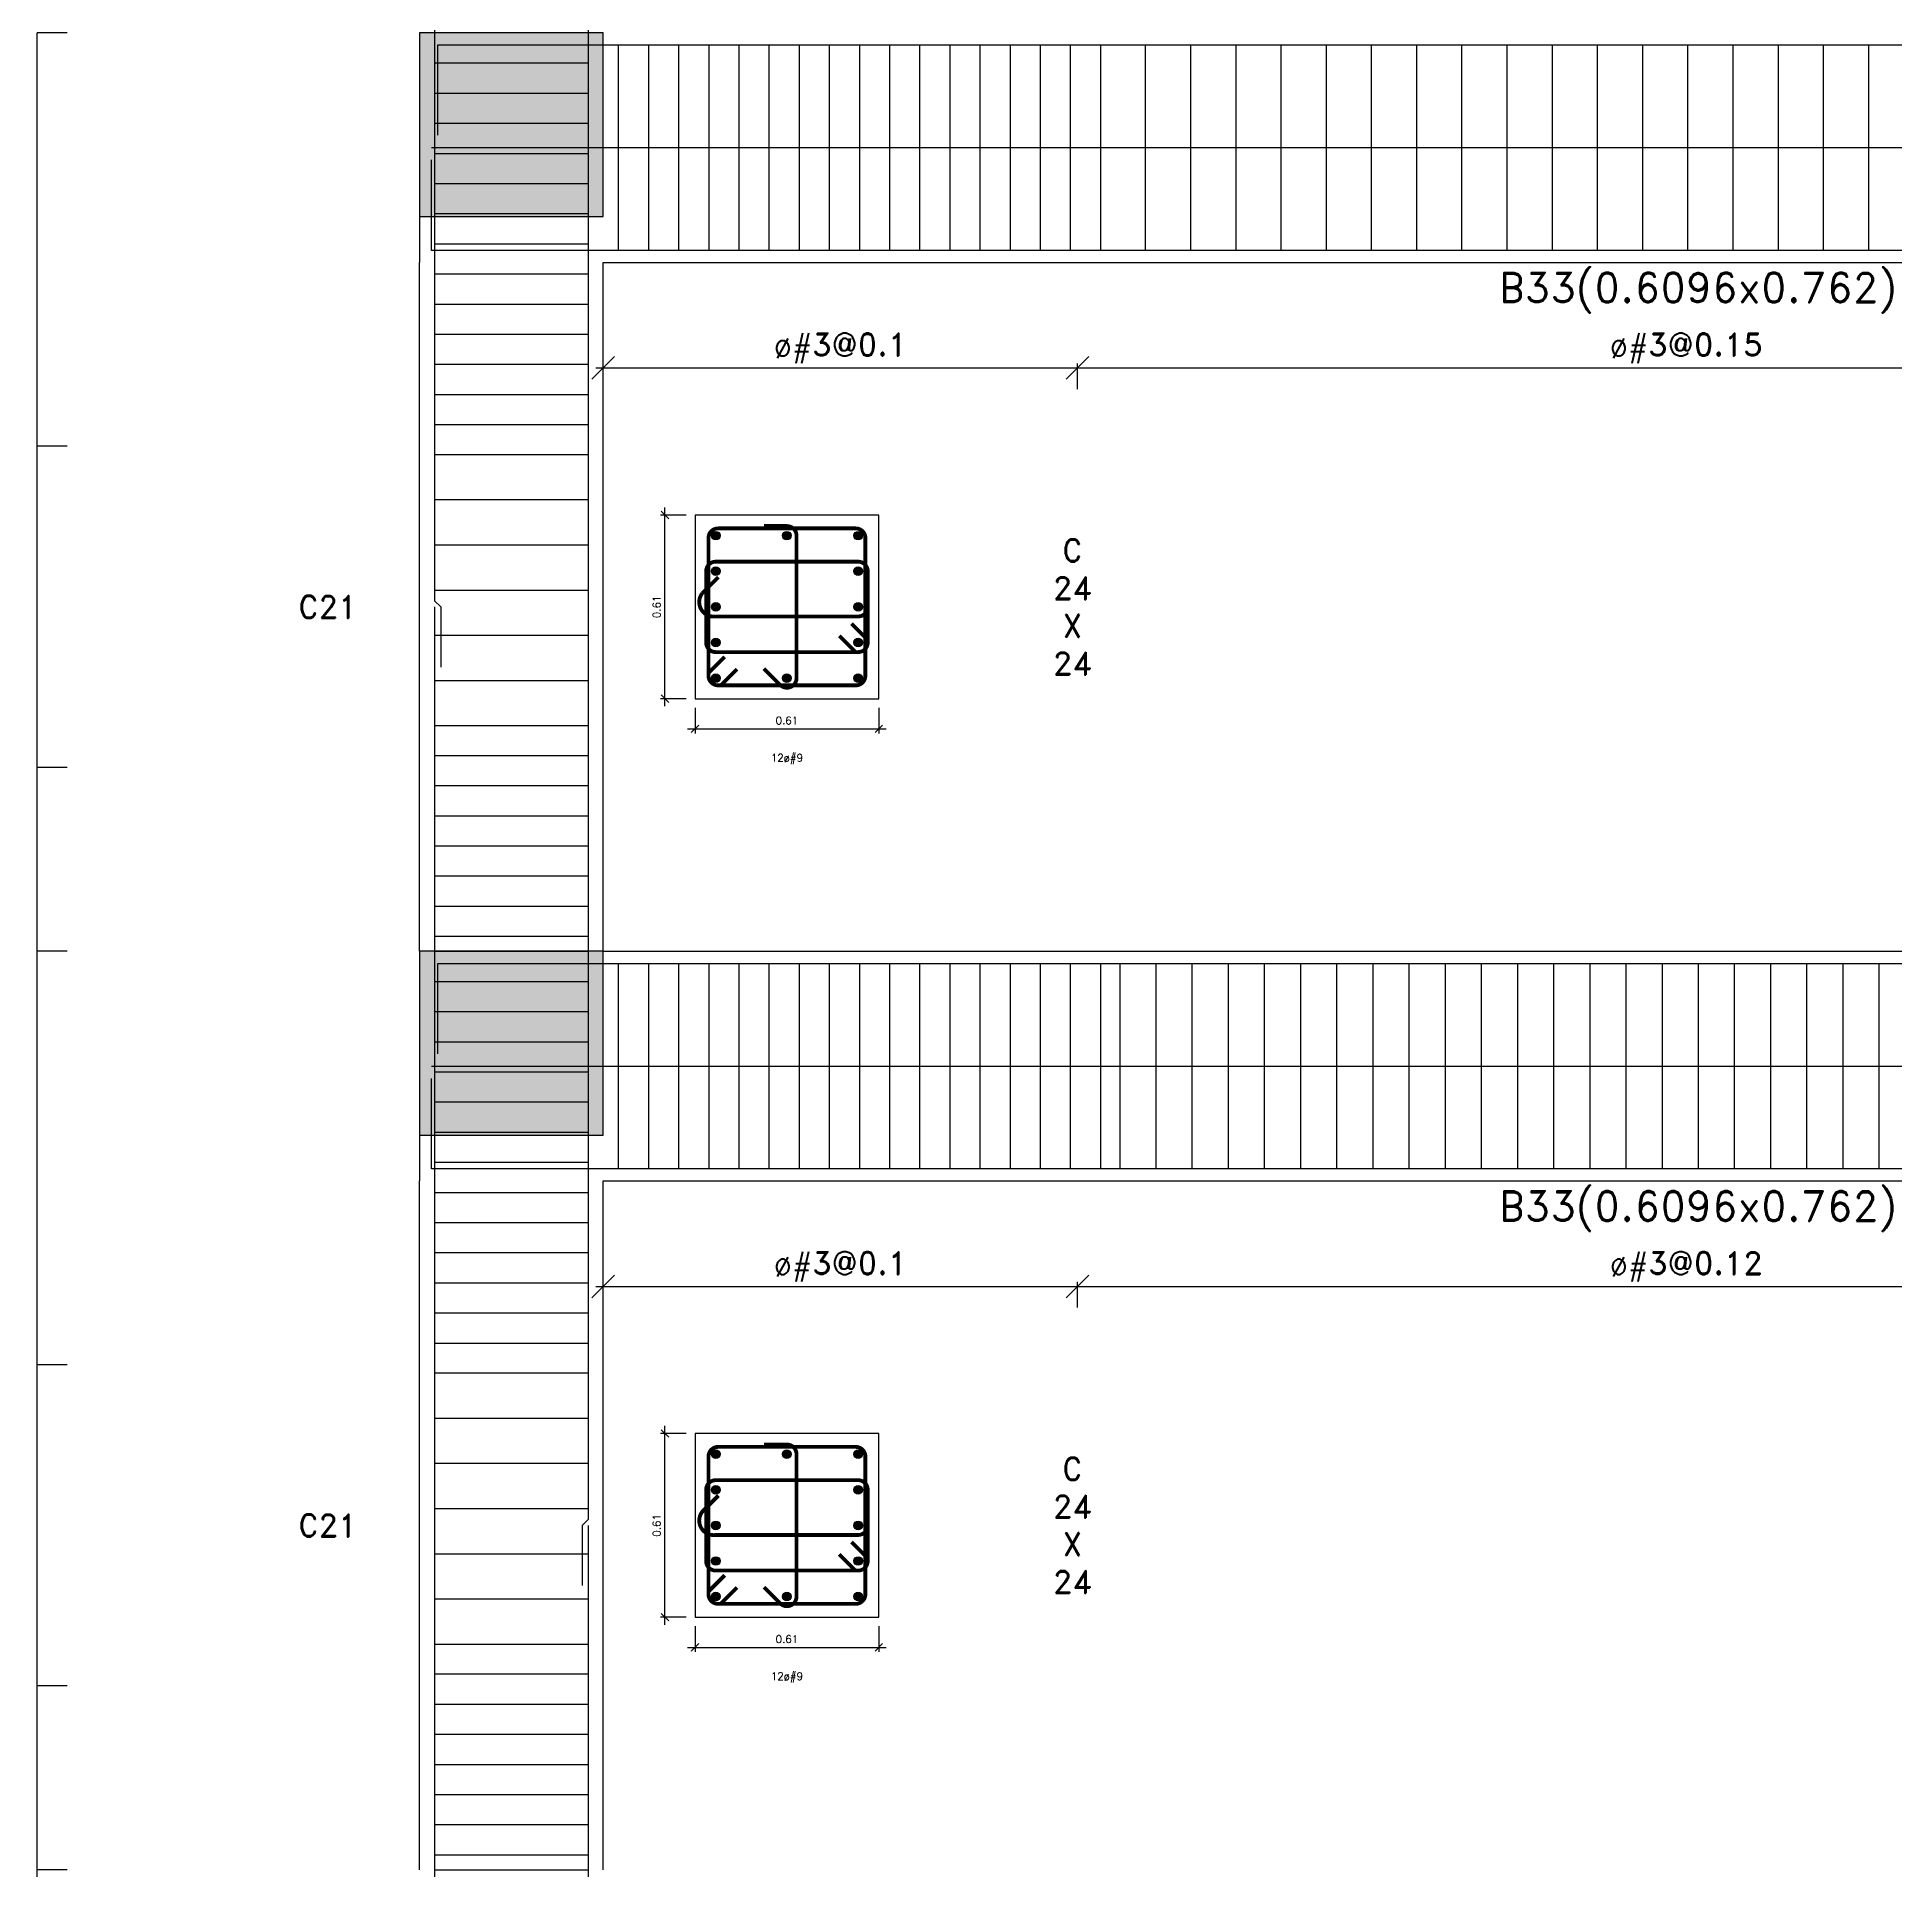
# Model space of a CAD drawing. Header units: inches. Extents: x 2674 to 28325, y -8016 to 21827.
# Drawn here: x 9933.6 to 10241.9, y -1826.6 to -1522.5 of the extents above; entities that cross this region are included whole.
import ezdxf

# ---------------------------------------------------------------- set-up
doc = ezdxf.new("R2010")
doc.units = ezdxf.units.IN
doc.header["$MEASUREMENT"] = 0
for name, color, linetype in [('Beam', 3, 'Continuous'), ('Beam elevation contour', 7, 'Continuous'), ('Beam rebar bot', 2, 'Continuous'), ('Beam rebar top', 2, 'Continuous'), ('Beam tie corner', 6, 'Continuous'), ('Beam tie mid', 4, 'Continuous'), ('Column elevation contorno', 7, 'Continuous'), ('Columns', 5, 'Continuous'), ('Dimensions', 7, 'Continuous'), ('Porticos', 7, 'Continuous'), ('Rebar long', 5, 'Continuous'), ('Rebar tie', 4, 'Continuous'), ('Texts', 7, 'Continuous')]:
    doc.layers.add(name, color=color, linetype=linetype)
doc.layers.add('Beam torsion rebar', color=7, linetype='Continuous', true_color=0xaf0000)
doc.styles.add('Letra', font='romand.shx')
doc.dimstyles.new('Dimension', dxfattribs={"dimscale": 0.083333, "dimtxt": 0.025, "dimasz": 0.025, "dimexe": 0.015, "dimexo": 0.03, "dimgap": 0.015, "dimtad": 1, "dimdec": 1, "dimzin": 0, "dimdsep": 46, "dimlunit": 4, "dimtxsty": 'Letra', "dimblk": 'OBLIQUE', "dimcen": 0.015, "dimdle": 0.025, "dimclrd": 256, "dimclre": 1, "dimclrt": 4, "dimadec": 0, "dimazin": 0, "dimtfac": 1, "dimtdec": 1, "dimtofl": 0, "dimtmove": 0, "dimatfit": 3, "dimfxl": 1, "dimtolj": 1, "dimtzin": 0, "dimarcsym": 0})

# ---------------------------------------------------------------- blocks, each defined once
blk = doc.blocks.new('_Oblique')
at = {"color": 0, "linetype": 'ByBlock', "lineweight": -2}
blk.add_line((-0.5, -0.5), (0.5, 0.5), dxfattribs=at)
blk = doc.blocks.new('*D28')
at = {"linetype": 'ByBlock', "lineweight": -2, "transparency": 16777216}
blk.add_line((-0.4048, -0.3298), (-0.4048, 0.3298), dxfattribs=at)
at = {"color": 1, "linetype": 'ByBlock', "lineweight": -2, "transparency": 16777216}
for p, q in [((-0.3348, 0.3048), (-0.4198, 0.3048)), ((-0.3348, -0.3048), (-0.4198, -0.3048))]:
    blk.add_line(p, q, dxfattribs=at)
at = {"layer": 'Defpoints', "transparency": 16777216}
for p in [(-0.4048, 0.3048), (-0.3048, 0.3048), (-0.3048, -0.3048)]:
    blk.add_point(p, dxfattribs=at)
at = {"lineweight": -2, "transparency": 16777216, "xscale": 0.025, "yscale": 0.025, "zscale": 0.025}
for p, rotation in [((-0.4048, 0.3048), 90), ((-0.4048, -0.3048), 270)]:
    blk.add_blockref('_Oblique', p, dxfattribs=dict(at, rotation=rotation))
at = {"color": 4, "transparency": 16777216, "insert": (-0.4198, 0), "char_height": 0.025, "attachment_point": 8, "rotation": 90, "style": 'Letra'}
blk.add_mtext('0.61', dxfattribs=at)
blk = doc.blocks.new('*D29')
at = {"color": 1, "linetype": 'ByBlock', "lineweight": -2, "transparency": 16777216}
for p, q in [((-0.3048, -0.3348), (-0.3048, -0.4198)), ((0.3048, -0.3348), (0.3048, -0.4198))]:
    blk.add_line(p, q, dxfattribs=at)
at = {"linetype": 'ByBlock', "lineweight": -2, "transparency": 16777216}
blk.add_line((-0.3298, -0.4048), (0.3298, -0.4048), dxfattribs=at)
at = {"layer": 'Defpoints', "transparency": 16777216}
for p in [(-0.3048, -0.3048), (0.3048, -0.3048), (0.3048, -0.4048)]:
    blk.add_point(p, dxfattribs=at)
at = {"lineweight": -2, "transparency": 16777216, "xscale": 0.025, "yscale": 0.025, "zscale": 0.025, "rotation": 180}
blk.add_blockref('_Oblique', (-0.3048, -0.4048), dxfattribs=at)
at = {"lineweight": -2, "transparency": 16777216, "xscale": 0.025, "yscale": 0.025, "zscale": 0.025}
blk.add_blockref('_Oblique', (0.3048, -0.4048), dxfattribs=at)
at = {"color": 4, "transparency": 16777216, "insert": (0, -0.3898), "char_height": 0.025, "attachment_point": 8, "style": 'Letra'}
blk.add_mtext('0.61', dxfattribs=at)
blk = doc.blocks.new('#9')
blk.add_hatch(color=256).paths.add_polyline_path([(0.0143, 0, 1), (-0.0143, 0, 1)])
at = {"color": 0}
blk.add_circle((0, 0), 0.0143, dxfattribs=at)
blk = doc.blocks.new('*D520')
at = {"layer": 'Defpoints', "color": 0, "transparency": 16777216}
for p in [(9933.61, -1643.71), (9938.61, -1643.71), (9938.61, -1674.21)]:
    blk.add_point(p, dxfattribs=at)
at = {"layer": 'Dimensions', "color": 1, "linetype": 'ByBlock', "lineweight": -2, "transparency": 16777216}
for p, q in [((9938.61, -1643.71), (9933.61, -1643.71)), ((9938.61, -1674.21), (9933.61, -1674.21))]:
    blk.add_line(p, q, dxfattribs=at)
at = {"layer": 'Dimensions', "linetype": 'ByBlock', "lineweight": -2, "transparency": 16777216}
blk.add_line((9933.61, -1674.22), (9933.61, -1643.71), dxfattribs=at)
at = {"layer": 'Dimensions', "lineweight": -2, "transparency": 16777216, "xscale": 0.006249999999999999, "yscale": 0.006249999999999999, "zscale": 0.006249999999999999}
for p, rotation in [((9933.61, -1643.71), 90), ((9933.61, -1674.21), 270)]:
    blk.add_blockref('_Oblique', p, dxfattribs=dict(at, rotation=rotation))
at = {"layer": 'Dimensions', "color": 4, "transparency": 16777216, "insert": (9933.61, -1658.96), "char_height": 0.00625, "attachment_point": 5, "rotation": 90, "style": 'Letra'}
blk.add_mtext('\\A1;ø#3@0.1', dxfattribs=at)
blk = doc.blocks.new('*D521')
at = {"layer": 'Defpoints', "color": 0, "transparency": 16777216}
for p in [(9933.61, -1521.81), (9938.61, -1521.81), (9938.61, -1590.41)]:
    blk.add_point(p, dxfattribs=at)
at = {"layer": 'Dimensions', "color": 1, "linetype": 'ByBlock', "lineweight": -2, "transparency": 16777216}
for p, q in [((9938.61, -1521.81), (9933.61, -1521.81)), ((9938.61, -1590.41), (9933.61, -1590.41))]:
    blk.add_line(p, q, dxfattribs=at)
at = {"layer": 'Dimensions', "linetype": 'ByBlock', "lineweight": -2, "transparency": 16777216}
blk.add_line((9933.61, -1590.42), (9933.61, -1521.81), dxfattribs=at)
at = {"layer": 'Dimensions', "lineweight": -2, "transparency": 16777216, "xscale": 0.006249999999999999, "yscale": 0.006249999999999999, "zscale": 0.006249999999999999}
for p, rotation in [((9933.61, -1521.81), 90), ((9933.61, -1590.41), 270)]:
    blk.add_blockref('_Oblique', p, dxfattribs=dict(at, rotation=rotation))
at = {"layer": 'Dimensions', "color": 4, "transparency": 16777216, "insert": (9933.61, -1556.11), "char_height": 0.00625, "attachment_point": 5, "rotation": 90, "style": 'Letra'}
blk.add_mtext('\\A1;ø#3@0.1', dxfattribs=at)
blk = doc.blocks.new('*D522')
at = {"layer": 'Defpoints', "color": 0, "transparency": 16777216}
for p in [(9933.61, -1590.41), (9938.61, -1590.41), (9938.61, -1643.71)]:
    blk.add_point(p, dxfattribs=at)
at = {"layer": 'Dimensions', "color": 1, "linetype": 'ByBlock', "lineweight": -2, "transparency": 16777216}
for p, q in [((9938.61, -1590.41), (9933.61, -1590.41)), ((9938.61, -1643.71), (9933.61, -1643.71))]:
    blk.add_line(p, q, dxfattribs=at)
at = {"layer": 'Dimensions', "linetype": 'ByBlock', "lineweight": -2, "transparency": 16777216}
blk.add_line((9933.61, -1643.72), (9933.61, -1590.41), dxfattribs=at)
at = {"layer": 'Dimensions', "lineweight": -2, "transparency": 16777216, "xscale": 0.006249999999999999, "yscale": 0.006249999999999999, "zscale": 0.006249999999999999}
for p, rotation in [((9933.61, -1590.41), 90), ((9933.61, -1643.71), 270)]:
    blk.add_blockref('_Oblique', p, dxfattribs=dict(at, rotation=rotation))
at = {"layer": 'Dimensions', "color": 4, "transparency": 16777216, "insert": (9933.61, -1617.06), "char_height": 0.00625, "attachment_point": 5, "rotation": 90, "style": 'Letra'}
blk.add_mtext('\\A1;ø#3@0.15', dxfattribs=at)
blk = doc.blocks.new('*D559')
at = {"layer": 'Defpoints', "color": 0, "transparency": 16777216}
for p in [(9933.61, -1796.11), (9938.61, -1796.11), (9938.61, -1826.61)]:
    blk.add_point(p, dxfattribs=at)
at = {"layer": 'Dimensions', "color": 1, "linetype": 'ByBlock', "lineweight": -2, "transparency": 16777216}
for p, q in [((9938.61, -1796.11), (9933.61, -1796.11)), ((9938.61, -1826.61), (9933.61, -1826.61))]:
    blk.add_line(p, q, dxfattribs=at)
at = {"layer": 'Dimensions', "linetype": 'ByBlock', "lineweight": -2, "transparency": 16777216}
blk.add_line((9933.61, -1826.62), (9933.61, -1796.11), dxfattribs=at)
at = {"layer": 'Dimensions', "lineweight": -2, "transparency": 16777216, "xscale": 0.006249999999999999, "yscale": 0.006249999999999999, "zscale": 0.006249999999999999}
for p, rotation in [((9933.61, -1796.11), 90), ((9933.61, -1826.61), 270)]:
    blk.add_blockref('_Oblique', p, dxfattribs=dict(at, rotation=rotation))
at = {"layer": 'Dimensions', "color": 4, "transparency": 16777216, "insert": (9933.61, -1811.36), "char_height": 0.00625, "attachment_point": 5, "rotation": 90, "style": 'Letra'}
blk.add_mtext('\\A1;ø#3@0.1', dxfattribs=at)
blk = doc.blocks.new('*D560')
at = {"layer": 'Defpoints', "color": 0, "transparency": 16777216}
for p in [(9933.61, -1674.21), (9938.61, -1674.21), (9938.61, -1742.81)]:
    blk.add_point(p, dxfattribs=at)
at = {"layer": 'Dimensions', "color": 1, "linetype": 'ByBlock', "lineweight": -2, "transparency": 16777216}
for p, q in [((9938.61, -1674.21), (9933.61, -1674.21)), ((9938.61, -1742.81), (9933.61, -1742.81))]:
    blk.add_line(p, q, dxfattribs=at)
at = {"layer": 'Dimensions', "linetype": 'ByBlock', "lineweight": -2, "transparency": 16777216}
blk.add_line((9933.61, -1742.82), (9933.61, -1674.21), dxfattribs=at)
at = {"layer": 'Dimensions', "lineweight": -2, "transparency": 16777216, "xscale": 0.006249999999999999, "yscale": 0.006249999999999999, "zscale": 0.006249999999999999}
for p, rotation in [((9933.61, -1674.21), 90), ((9933.61, -1742.81), 270)]:
    blk.add_blockref('_Oblique', p, dxfattribs=dict(at, rotation=rotation))
at = {"layer": 'Dimensions', "color": 4, "transparency": 16777216, "insert": (9933.61, -1708.51), "char_height": 0.00625, "attachment_point": 5, "rotation": 90, "style": 'Letra'}
blk.add_mtext('\\A1;ø#3@0.1', dxfattribs=at)
blk = doc.blocks.new('*D561')
at = {"layer": 'Defpoints', "color": 0, "transparency": 16777216}
for p in [(9933.61, -1742.81), (9938.61, -1742.81), (9938.61, -1796.11)]:
    blk.add_point(p, dxfattribs=at)
at = {"layer": 'Dimensions', "color": 1, "linetype": 'ByBlock', "lineweight": -2, "transparency": 16777216}
for p, q in [((9938.61, -1742.81), (9933.61, -1742.81)), ((9938.61, -1796.11), (9933.61, -1796.11))]:
    blk.add_line(p, q, dxfattribs=at)
at = {"layer": 'Dimensions', "linetype": 'ByBlock', "lineweight": -2, "transparency": 16777216}
blk.add_line((9933.61, -1796.12), (9933.61, -1742.81), dxfattribs=at)
at = {"layer": 'Dimensions', "lineweight": -2, "transparency": 16777216, "xscale": 0.006249999999999999, "yscale": 0.006249999999999999, "zscale": 0.006249999999999999}
for p, rotation in [((9933.61, -1742.81), 90), ((9933.61, -1796.11), 270)]:
    blk.add_blockref('_Oblique', p, dxfattribs=dict(at, rotation=rotation))
at = {"layer": 'Dimensions', "color": 4, "transparency": 16777216, "insert": (9933.61, -1769.46), "char_height": 0.00625, "attachment_point": 5, "rotation": 90, "style": 'Letra'}
blk.add_mtext('\\A1;ø#3@0.15', dxfattribs=at)
blk = doc.blocks.new('*D563')
at = {"layer": 'Defpoints', "color": 0, "transparency": 16777216}
for p in [(9933.61, -1826.61), (9938.61, -1826.61), (9938.61, -1895.21)]:
    blk.add_point(p, dxfattribs=at)
at = {"layer": 'Dimensions', "color": 1, "linetype": 'ByBlock', "lineweight": -2, "transparency": 16777216}
for p, q in [((9938.61, -1826.61), (9933.61, -1826.61)), ((9938.61, -1895.21), (9933.61, -1895.21))]:
    blk.add_line(p, q, dxfattribs=at)
at = {"layer": 'Dimensions', "linetype": 'ByBlock', "lineweight": -2, "transparency": 16777216}
blk.add_line((9933.61, -1895.22), (9933.61, -1826.61), dxfattribs=at)
at = {"layer": 'Dimensions', "lineweight": -2, "transparency": 16777216, "xscale": 0.006249999999999999, "yscale": 0.006249999999999999, "zscale": 0.006249999999999999}
for p, rotation in [((9933.61, -1826.61), 90), ((9933.61, -1895.21), 270)]:
    blk.add_blockref('_Oblique', p, dxfattribs=dict(at, rotation=rotation))
at = {"layer": 'Dimensions', "color": 4, "transparency": 16777216, "insert": (9933.61, -1860.91), "char_height": 0.00625, "attachment_point": 5, "rotation": 90, "style": 'Letra'}
blk.add_mtext('\\A1;ø#3@0.1', dxfattribs=at)
blk = doc.blocks.new('FB 24 X 24')
blk.add_hatch(color=256).paths.add_polyline_path([(0.3048, 0.3048), (-0.3048, 0.3048), (-0.3048, -0.3048), (0.3048, -0.3048)])
at = {"color": 0}
blk.add_lwpolyline([(0.3048, 0.3048), (-0.3048, 0.3048), (-0.3048, -0.3048), (0.3048, -0.3048)], close=True, dxfattribs=at)
blk = doc.blocks.new('*D169')
at = {"linetype": 'ByBlock', "lineweight": -2, "transparency": 16777216}
blk.add_line((702.7326, 13.5184), (704.3566, 13.5184), dxfattribs=at)
at = {"color": 1, "linetype": 'ByBlock', "lineweight": -2, "transparency": 16777216}
for p, q in [((702.7576, 13.4484), (702.7576, 13.5334)), ((704.3316, 13.4484), (704.3316, 13.5334))]:
    blk.add_line(p, q, dxfattribs=at)
at = {"layer": 'Defpoints', "transparency": 16777216}
for p in [(704.3316, 13.5184), (702.7576, 13.4184), (704.3316, 13.4184)]:
    blk.add_point(p, dxfattribs=at)
at = {"lineweight": -2, "transparency": 16777216, "xscale": 0.075, "yscale": 0.075, "zscale": 0.075, "rotation": 180}
blk.add_blockref('_Oblique', (702.7576, 13.5184), dxfattribs=at)
at = {"lineweight": -2, "transparency": 16777216, "xscale": 0.075, "yscale": 0.075, "zscale": 0.075}
blk.add_blockref('_Oblique', (704.3316, 13.5184), dxfattribs=at)
at = {"color": 4, "transparency": 16777216, "insert": (703.5446, 13.5334), "char_height": 0.075, "attachment_point": 8, "style": 'Letra'}
blk.add_mtext('ø#3@0.1', dxfattribs=at)
blk = doc.blocks.new('*D171')
at = {"linetype": 'ByBlock', "lineweight": -2, "transparency": 16777216}
blk.add_line((704.3066, 13.5184), (708.3966, 13.5184), dxfattribs=at)
at = {"color": 1, "linetype": 'ByBlock', "lineweight": -2, "transparency": 16777216}
for p, q in [((704.3316, 13.4484), (704.3316, 13.5334)), ((708.3716, 13.4484), (708.3716, 13.5334))]:
    blk.add_line(p, q, dxfattribs=at)
at = {"layer": 'Defpoints', "transparency": 16777216}
for p in [(708.3716, 13.5184), (704.3316, 13.4184), (708.3716, 13.4184)]:
    blk.add_point(p, dxfattribs=at)
at = {"lineweight": -2, "transparency": 16777216, "xscale": 0.075, "yscale": 0.075, "zscale": 0.075, "rotation": 180}
blk.add_blockref('_Oblique', (704.3316, 13.5184), dxfattribs=at)
at = {"lineweight": -2, "transparency": 16777216, "xscale": 0.075, "yscale": 0.075, "zscale": 0.075}
blk.add_blockref('_Oblique', (708.3716, 13.5184), dxfattribs=at)
at = {"color": 4, "transparency": 16777216, "insert": (706.3516, 13.5334), "char_height": 0.075, "attachment_point": 8, "style": 'Letra'}
blk.add_mtext('ø#3@0.15', dxfattribs=at)
blk = doc.blocks.new('*D188')
at = {"color": 1, "linetype": 'ByBlock', "lineweight": -2, "transparency": 16777216}
for p, q in [((702.7576, 10.4004), (702.7576, 10.4854)), ((704.3316, 10.4004), (704.3316, 10.4854))]:
    blk.add_line(p, q, dxfattribs=at)
at = {"linetype": 'ByBlock', "lineweight": -2, "transparency": 16777216}
blk.add_line((702.7326, 10.4704), (704.3566, 10.4704), dxfattribs=at)
at = {"layer": 'Defpoints', "transparency": 16777216}
for p in [(704.3316, 10.4704), (702.7576, 10.3704), (704.3316, 10.3704)]:
    blk.add_point(p, dxfattribs=at)
at = {"lineweight": -2, "transparency": 16777216, "xscale": 0.075, "yscale": 0.075, "zscale": 0.075, "rotation": 180}
blk.add_blockref('_Oblique', (702.7576, 10.4704), dxfattribs=at)
at = {"lineweight": -2, "transparency": 16777216, "xscale": 0.075, "yscale": 0.075, "zscale": 0.075}
blk.add_blockref('_Oblique', (704.3316, 10.4704), dxfattribs=at)
at = {"color": 4, "transparency": 16777216, "insert": (703.5446, 10.4854), "char_height": 0.075, "attachment_point": 8, "style": 'Letra'}
blk.add_mtext('ø#3@0.1', dxfattribs=at)
blk = doc.blocks.new('*D190')
at = {"color": 1, "linetype": 'ByBlock', "lineweight": -2, "transparency": 16777216}
for p, q in [((704.3316, 10.4004), (704.3316, 10.4854)), ((708.3716, 10.4004), (708.3716, 10.4854))]:
    blk.add_line(p, q, dxfattribs=at)
at = {"linetype": 'ByBlock', "lineweight": -2, "transparency": 16777216}
blk.add_line((704.3066, 10.4704), (708.3966, 10.4704), dxfattribs=at)
at = {"layer": 'Defpoints', "transparency": 16777216}
for p in [(708.3716, 10.4704), (704.3316, 10.3704), (708.3716, 10.3704)]:
    blk.add_point(p, dxfattribs=at)
at = {"lineweight": -2, "transparency": 16777216, "xscale": 0.075, "yscale": 0.075, "zscale": 0.075, "rotation": 180}
blk.add_blockref('_Oblique', (704.3316, 10.4704), dxfattribs=at)
at = {"lineweight": -2, "transparency": 16777216, "xscale": 0.075, "yscale": 0.075, "zscale": 0.075}
blk.add_blockref('_Oblique', (708.3716, 10.4704), dxfattribs=at)
at = {"color": 4, "transparency": 16777216, "insert": (706.3516, 10.4854), "char_height": 0.075, "attachment_point": 8, "style": 'Letra'}
blk.add_mtext('ø#3@0.12', dxfattribs=at)
blk = doc.blocks.new('C 24 X 24')
at = {"layer": 'Columns'}
blk.add_lwpolyline([(-0.3048, -0.3048), (0.3048, -0.3048), (0.3048, 0.3048), (-0.3048, 0.3048)], close=True, dxfattribs=at)
at = {"layer": 'Rebar tie'}
for points in [[(-0.2065, -0.1657, 0.0127, 0.0127, 0), (-0.2604, -0.2196, 0.0127, 0.0127, 0), (-0.2604, -0.2286, 0.0127, 0.0127, 0.414214), (-0.2286, -0.2604, 0.0127, 0.0127, 0), (0.2286, -0.2604, 0.0127, 0.0127, 0.414214), (0.2604, -0.2286, 0.0127, 0.0127, 0), (0.2604, 0.2286, 0.0127, 0.0127, 0.414214), (0.2286, 0.2604, 0.0127, 0.0127, 0), (-0.2286, 0.2604, 0.0127, 0.0127, 0.414214), (-0.2604, 0.2286, 0.0127, 0.0127, 0), (-0.2604, -0.2286, 0.0127, 0.0127, 0.414214), (-0.2286, -0.2604, 0.0127, 0.0127, 0), (-0.2196, -0.2604, 0.0127, 0.0127, 0), (-0.1657, -0.2065, 0.0127, 0.0127, 0)], [(-0.0763, -0.205, 0.0127, 0.0127, 0), (-0.0225, -0.2589, 0.0127, 0.0127, 0.668179), (0.0318, -0.2364, 0.0127, 0.0127, 0), (0.0318, 0.2364, 0.0127, 0.0127, 0.414214), (0, 0.2682, 0.0127, 0.0127, 0), (-0.0762, 0.2682, 0.0127, 0.0127, 0)], [(0.2143, -0.0554, 0.0127, 0.0127, 0), (0.2682, -0.1092, 0.0127, 0.0127, 0), (0.2682, -0.1182, 0.0127, 0.0127, -0.414214), (0.2364, -0.15, 0.0127, 0.0127, 0), (-0.2364, -0.15, 0.0127, 0.0127, -0.414214), (-0.2682, -0.1182, 0.0127, 0.0127, 0), (-0.2682, 0.1182, 0.0127, 0.0127, -0.414214), (-0.2364, 0.15, 0.0127, 0.0127, 0), (0.2364, 0.15, 0.0127, 0.0127, -0.414214), (0.2682, 0.1182, 0.0127, 0.0127, 0), (0.2682, -0.1182, 0.0127, 0.0127, -0.414214), (0.2364, -0.15, 0.0127, 0.0127, 0), (0.2275, -0.15, 0.0127, 0.0127, 0), (0.1736, -0.0961, 0.0127, 0.0127, 0)], [(-0.2275, 0.0988, 0.0127, 0.0127, 0), (-0.2813, 0.0449, 0.0127, 0.0127, 0.668179), (-0.2364, -0.0318, 0.0127, 0.0127, 0), (0.2364, -0.0318, 0.0127, 0.0127, 0.414214), (0.2682, 0, 0.0127, 0.0127, 0), (0.2682, 0.0762, 0.0127, 0.0127, 0)]]:
    blk.add_lwpolyline(points, format="xyseb", dxfattribs=at)
at = {"layer": 'Rebar long', "color": 0}
for p in [(-0.2364, 0.2364), (0, 0.2364), (0.2364, 0.2364), (-0.2364, 0.1182), (0.2364, 0.1182), (-0.2364, 0), (0.2364, 0), (-0.2364, -0.1182), (0.2364, -0.1182), (-0.2364, -0.2364), (0, -0.2364), (0.2364, -0.2364)]:
    blk.add_blockref('#9', p, dxfattribs=at)
at = {"layer": 'Texts', "insert": (0, -0.5048), "char_height": 0.025, "width": 0.056717, "attachment_point": 5, "style": 'Letra'}
blk.add_mtext('12ø#9', dxfattribs=at)
at = {"layer": 'Dimensions'}
for p2, distance, picture, middle in [((-0.3048, 0.3048), 0.1, '*D28', (-0.4048, 0)), ((0.3048, -0.3048), -0.1, '*D29', (0, -0.4048))]:
    dim = blk.add_aligned_dim(p1=(-0.3048, -0.3048), p2=p2, distance=distance, dimstyle='Dimension', override={"dimtxt": 0.025, "dimasz": 0.025, "dimpost": '<>'}, dxfattribs=at)
    dim.commit()
    dim.dimension.update_dxf_attribs({"geometry": picture, "text_midpoint": middle})
blk = doc.blocks.new('B33-B34-B35-B36-Story4')
at = {"layer": 'Beam elevation contour'}
for points in [[(702.148, 14.6304), (702.148, 13.8684)], [(702.7576, 13.8684), (709.9457, 13.8684)]]:
    blk.add_lwpolyline(points, dxfattribs=at)
at = {"layer": 'Beam rebar bot'}
blk.add_lwpolyline([(732.8728, 14.2084), (732.8728, 13.9084), (702.188, 13.9084), (702.188, 14.2084)], dxfattribs=at)
at = {"layer": 'Beam rebar top'}
blk.add_lwpolyline([(702.208, 14.2904), (702.208, 14.5904), (732.8928, 14.5904), (732.8928, 14.2904)], dxfattribs=at)
at = {"layer": 'Beam tie corner'}
for points in [[(702.8076, 14.5904), (702.8076, 13.9084)], [(702.9076, 14.5904), (702.9076, 13.9084)], [(703.0076, 14.5904), (703.0076, 13.9084)], [(703.1076, 14.5904), (703.1076, 13.9084)], [(703.2076, 14.5904), (703.2076, 13.9084)], [(703.3076, 14.5904), (703.3076, 13.9084)], [(703.4076, 14.5904), (703.4076, 13.9084)], [(703.5076, 14.5904), (703.5076, 13.9084)], [(703.6076, 14.5904), (703.6076, 13.9084)], [(703.7076, 14.5904), (703.7076, 13.9084)], [(703.8076, 14.5904), (703.8076, 13.9084)], [(703.9076, 14.5904), (703.9076, 13.9084)], [(704.0076, 14.5904), (704.0076, 13.9084)], [(704.1076, 14.5904), (704.1076, 13.9084)], [(704.2076, 14.5904), (704.2076, 13.9084)], [(704.3076, 14.5904), (704.3076, 13.9084)]]:
    blk.add_lwpolyline(points, dxfattribs=at)
at = {"layer": 'Beam tie mid'}
for points in [[(704.4076, 14.5904), (704.4076, 13.9084)], [(704.5566, 14.5904), (704.5566, 13.9084)], [(704.7066, 14.5904), (704.7066, 13.9084)], [(704.8566, 14.5904), (704.8566, 13.9084)], [(705.0066, 14.5904), (705.0066, 13.9084)], [(705.1566, 14.5904), (705.1566, 13.9084)], [(705.3066, 14.5904), (705.3066, 13.9084)], [(705.4566, 14.5904), (705.4566, 13.9084)], [(705.6066, 14.5904), (705.6066, 13.9084)], [(705.7566, 14.5904), (705.7566, 13.9084)], [(705.9066, 14.5904), (705.9066, 13.9084)], [(706.0566, 14.5904), (706.0566, 13.9084)], [(706.2066, 14.5904), (706.2066, 13.9084)], [(706.3566, 14.5904), (706.3566, 13.9084)], [(706.5066, 14.5904), (706.5066, 13.9084)], [(706.6566, 14.5904), (706.6566, 13.9084)], [(706.8066, 14.5904), (706.8066, 13.9084)], [(706.9566, 14.5904), (706.9566, 13.9084)]]:
    blk.add_lwpolyline(points, dxfattribs=at)
at = {"layer": 'Beam torsion rebar'}
blk.add_lwpolyline([(702.188, 14.2494), (732.8928, 14.2494)], dxfattribs=at)
at = {"layer": 'Beam', "color": 0}
blk.add_blockref('FB 24 X 24', (702.4528, 14.3256), dxfattribs=at)
at = {"layer": 'Texts', "insert": (706.3898, 13.7684), "char_height": 0.1, "width": 0.056717, "attachment_point": 5, "style": 'Letra'}
blk.add_mtext('B33(0.6096x0.762)', dxfattribs=at)
at = {"layer": 'Dimensions'}
for p1, p2, text, picture, middle in [((702.7576, 13.4184), (704.3316, 13.4184), 'ø#3@0.1', '*D169', (703.5446, 13.5184)), ((704.3316, 13.4184), (708.3716, 13.4184), 'ø#3@0.15', '*D171', (706.3516, 13.5184))]:
    dim = blk.add_aligned_dim(p1=p1, p2=p2, distance=0.1, text=text, dimstyle='Dimension', override={"dimtxt": 0.075, "dimasz": 0.075, "dimpost": '<>'}, dxfattribs=at)
    dim.commit()
    dim.dimension.update_dxf_attribs({"geometry": picture, "text_midpoint": middle})
blk = doc.blocks.new('B33-B34-B35-B36-Story3')
at = {"layer": 'Beam elevation contour'}
for points in [[(702.148, 11.5824), (702.148, 10.8204)], [(702.7576, 11.5824), (709.9457, 11.5824)], [(702.7576, 10.8204), (709.9457, 10.8204)]]:
    blk.add_lwpolyline(points, dxfattribs=at)
at = {"layer": 'Beam rebar bot'}
blk.add_lwpolyline([(732.8728, 11.1604), (732.8728, 10.8604), (702.188, 10.8604), (702.188, 11.1604)], dxfattribs=at)
at = {"layer": 'Beam rebar top'}
blk.add_lwpolyline([(702.208, 11.2424), (702.208, 11.5424), (732.8928, 11.5424), (732.8928, 11.2424)], dxfattribs=at)
at = {"layer": 'Beam tie corner'}
for points in [[(702.8076, 11.5424), (702.8076, 10.8604)], [(702.9076, 11.5424), (702.9076, 10.8604)], [(703.0076, 11.5424), (703.0076, 10.8604)], [(703.1076, 11.5424), (703.1076, 10.8604)], [(703.2076, 11.5424), (703.2076, 10.8604)], [(703.3076, 11.5424), (703.3076, 10.8604)], [(703.4076, 11.5424), (703.4076, 10.8604)], [(703.5076, 11.5424), (703.5076, 10.8604)], [(703.6076, 11.5424), (703.6076, 10.8604)], [(703.7076, 11.5424), (703.7076, 10.8604)], [(703.8076, 11.5424), (703.8076, 10.8604)], [(703.9076, 11.5424), (703.9076, 10.8604)], [(704.0076, 11.5424), (704.0076, 10.8604)], [(704.1076, 11.5424), (704.1076, 10.8604)], [(704.2076, 11.5424), (704.2076, 10.8604)], [(704.3076, 11.5424), (704.3076, 10.8604)]]:
    blk.add_lwpolyline(points, dxfattribs=at)
at = {"layer": 'Beam tie mid'}
for points in [[(704.4076, 11.5424), (704.4076, 10.8604)], [(704.4716, 11.5424), (704.4716, 10.8604)], [(704.5916, 11.5424), (704.5916, 10.8604)], [(704.7116, 11.5424), (704.7116, 10.8604)], [(704.8316, 11.5424), (704.8316, 10.8604)], [(704.9516, 11.5424), (704.9516, 10.8604)], [(705.0716, 11.5424), (705.0716, 10.8604)], [(705.1916, 11.5424), (705.1916, 10.8604)], [(705.3116, 11.5424), (705.3116, 10.8604)], [(705.4316, 11.5424), (705.4316, 10.8604)], [(705.5516, 11.5424), (705.5516, 10.8604)], [(705.6716, 11.5424), (705.6716, 10.8604)], [(705.7916, 11.5424), (705.7916, 10.8604)], [(705.9116, 11.5424), (705.9116, 10.8604)], [(706.0316, 11.5424), (706.0316, 10.8604)], [(706.1516, 11.5424), (706.1516, 10.8604)], [(706.2716, 11.5424), (706.2716, 10.8604)], [(706.3916, 11.5424), (706.3916, 10.8604)], [(706.5116, 11.5424), (706.5116, 10.8604)], [(706.6316, 11.5424), (706.6316, 10.8604)], [(706.7516, 11.5424), (706.7516, 10.8604)], [(706.8716, 11.5424), (706.8716, 10.8604)], [(706.9916, 11.5424), (706.9916, 10.8604)]]:
    blk.add_lwpolyline(points, dxfattribs=at)
at = {"layer": 'Beam torsion rebar'}
blk.add_lwpolyline([(702.188, 11.2014), (732.8928, 11.2014)], dxfattribs=at)
at = {"layer": 'Beam', "color": 0}
blk.add_blockref('FB 24 X 24', (702.4528, 11.2776), dxfattribs=at)
at = {"layer": 'Texts', "insert": (706.3898, 10.7204), "char_height": 0.1, "width": 0.056717, "attachment_point": 5, "style": 'Letra'}
blk.add_mtext('B33(0.6096x0.762)', dxfattribs=at)
at = {"layer": 'Dimensions'}
for p1, p2, text, picture, middle in [((702.7576, 10.3704), (704.3316, 10.3704), 'ø#3@0.1', '*D188', (703.5446, 10.4704)), ((704.3316, 10.3704), (708.3716, 10.3704), 'ø#3@0.12', '*D190', (706.3516, 10.4704))]:
    dim = blk.add_aligned_dim(p1=p1, p2=p2, distance=0.1, text=text, dimstyle='Dimension', override={"dimtxt": 0.075, "dimasz": 0.075, "dimpost": '<>'}, dxfattribs=at)
    dim.commit()
    dim.dimension.update_dxf_attribs({"geometry": picture, "text_midpoint": middle})

msp = doc.modelspace()

# ---------------------------------------------------------------- linework, layer by layer
at = {"layer": 'Beam rebar bot'}
for points in [[(9999.57, -1312.26), (9999.57, -1616.06)], [(10025.05, -1464.66), (10025.05, -1768.46)], [(10000.57, -1617.06), (9999.57, -1616.06)], [(9999.57, -1617.06), (9999.57, -1920.86)], [(10000.57, -1617.06), (10000.57, -1627.06)], [(10024.05, -1769.46), (10025.05, -1768.46)], [(10024.05, -1769.46), (10024.05, -1779.46)], [(10025.05, -1769.46), (10025.05, -2073.26)]]:
    msp.add_lwpolyline(points, dxfattribs=at)
at = {"layer": 'Beam tie corner'}
for points in [[(9999.57, -1526.81), (10025.05, -1526.81)], [(9999.57, -1531.81), (10025.05, -1531.81)], [(9999.57, -1536.81), (10025.05, -1536.81)], [(9999.57, -1541.81), (10025.05, -1541.81)], [(9999.57, -1546.81), (10025.05, -1546.81)], [(9999.57, -1551.81), (10025.05, -1551.81)], [(9999.57, -1556.81), (10025.05, -1556.81)], [(9999.57, -1561.81), (10025.05, -1561.81)], [(9999.57, -1566.81), (10025.05, -1566.81)], [(9999.57, -1571.81), (10025.05, -1571.81)], [(9999.57, -1576.81), (10025.05, -1576.81)], [(9999.57, -1581.81), (10025.05, -1581.81)], [(9999.57, -1586.81), (10025.05, -1586.81)], [(9999.57, -1646.71), (10025.05, -1646.71)], [(9999.57, -1651.71), (10025.05, -1651.71)], [(9999.57, -1656.71), (10025.05, -1656.71)], [(9999.57, -1661.71), (10025.05, -1661.71)], [(9999.57, -1666.71), (10025.05, -1666.71)], [(9999.57, -1671.71), (10025.05, -1671.71)], [(9999.57, -1674.21), (10025.05, -1674.21)], [(9999.57, -1679.21), (10025.05, -1679.21)], [(9999.57, -1684.21), (10025.05, -1684.21)], [(9999.57, -1689.21), (10025.05, -1689.21)], [(9999.57, -1694.21), (10025.05, -1694.21)], [(9999.57, -1699.21), (10025.05, -1699.21)], [(9999.57, -1704.21), (10025.05, -1704.21)], [(9999.57, -1709.21), (10025.05, -1709.21)], [(9999.57, -1714.21), (10025.05, -1714.21)], [(9999.57, -1719.21), (10025.05, -1719.21)], [(9999.57, -1724.21), (10025.05, -1724.21)], [(9999.57, -1729.21), (10025.05, -1729.21)], [(9999.57, -1734.21), (10025.05, -1734.21)], [(9999.57, -1739.21), (10025.05, -1739.21)], [(9999.57, -1799.11), (10025.05, -1799.11)], [(9999.57, -1804.11), (10025.05, -1804.11)], [(9999.57, -1809.11), (10025.05, -1809.11)], [(9999.57, -1814.11), (10025.05, -1814.11)], [(9999.57, -1819.11), (10025.05, -1819.11)], [(9999.57, -1824.11), (10025.05, -1824.11)], [(9999.57, -1826.61), (10025.05, -1826.61)]]:
    msp.add_lwpolyline(points, dxfattribs=at)
at = {"layer": 'Beam tie mid'}
for points in [[(9999.57, -1591.76), (10025.05, -1591.76)], [(9999.57, -1599.26), (10025.05, -1599.26)], [(9999.57, -1606.76), (10025.05, -1606.76)], [(9999.57, -1614.26), (10025.05, -1614.26)], [(9999.57, -1621.76), (10025.05, -1621.76)], [(9999.57, -1629.26), (10025.05, -1629.26)], [(9999.57, -1636.76), (10025.05, -1636.76)], [(9999.57, -1641.71), (10025.05, -1641.71)], [(9999.57, -1744.16), (10025.05, -1744.16)], [(9999.57, -1751.66), (10025.05, -1751.66)], [(9999.57, -1759.16), (10025.05, -1759.16)], [(9999.57, -1766.66), (10025.05, -1766.66)], [(9999.57, -1774.16), (10025.05, -1774.16)], [(9999.57, -1781.66), (10025.05, -1781.66)], [(9999.57, -1789.16), (10025.05, -1789.16)], [(9999.57, -1794.11), (10025.05, -1794.11)]]:
    msp.add_lwpolyline(points, dxfattribs=at)
at = {"layer": 'Column elevation contorno'}
for points in [[(9997.07, -1674.21), (9997.07, -1559.91)], [(10027.55, -1674.21), (10027.55, -1559.91)], [(9997.07, -1826.61), (9997.07, -1712.31)], [(10027.55, -1826.61), (10027.55, -1712.31)]]:
    msp.add_lwpolyline(points, dxfattribs=at)

# ---------------------------------------------------------------- block references
at = {"layer": 'Dimensions', "color": 0, "xscale": 49.99999999999999, "yscale": 49.99999999999999, "zscale": 49.99999999999999}
for p in [(10058.03, -1617.06), (10058.03, -1769.46)]:
    msp.add_blockref('C 24 X 24', p, dxfattribs=at)
at = {"layer": 'Porticos', "color": 0, "xscale": 49.99999999999999, "yscale": 49.99999999999999, "zscale": 49.99999999999999}
for name in ['B33-B34-B35-B36-Story4', 'B33-B34-B35-B36-Story3']:
    msp.add_blockref(name, (-25110.33, -2253.33), dxfattribs=at)

# ---------------------------------------------------------------- texts
at = {"layer": 'Texts', "char_height": 3.75, "width": 2.8358, "attachment_point": 5, "style": 'Letra'}
for s, insert in [('C 24 X 24', (10105.39, -1617.06)), ('C21', (9981.83, -1617.06)), ('C 24 X 24', (10105.39, -1769.46)), ('C21', (9981.83, -1769.46))]:
    msp.add_mtext(s, dxfattribs=dict(at, insert=insert))

# ---------------------------------------------------------------- dimensions: what is measured, and where the dimension line sits
at = {"layer": 'Dimensions'}
for p1, p2, text, picture, middle in [((9938.61, -1590.41), (9938.61, -1521.81), 'ø#3@0.1', '*D521', (9933.61, -1556.11)), ((9938.61, -1643.71), (9938.61, -1590.41), 'ø#3@0.15', '*D522', (9933.61, -1617.06)), ((9938.61, -1674.21), (9938.61, -1643.71), 'ø#3@0.1', '*D520', (9933.61, -1658.96)), ((9938.61, -1742.81), (9938.61, -1674.21), 'ø#3@0.1', '*D560', (9933.61, -1708.51)), ((9938.61, -1796.11), (9938.61, -1742.81), 'ø#3@0.15', '*D561', (9933.61, -1769.46)), ((9938.61, -1826.61), (9938.61, -1796.11), 'ø#3@0.1', '*D559', (9933.61, -1811.36)), ((9938.61, -1895.21), (9938.61, -1826.61), 'ø#3@0.1', '*D563', (9933.61, -1860.91))]:
    dim = msp.add_aligned_dim(p1=p1, p2=p2, distance=5, text=text, dimstyle='Dimension', override={"dimscale": 0.083333, "dimtxt": 0.075, "dimasz": 0.075, "dimpost": '<>'}, dxfattribs=at)
    dim.commit()
    dim.dimension.update_dxf_attribs({"geometry": picture, "text_midpoint": middle})

doc.saveas('drawing.dxf')
